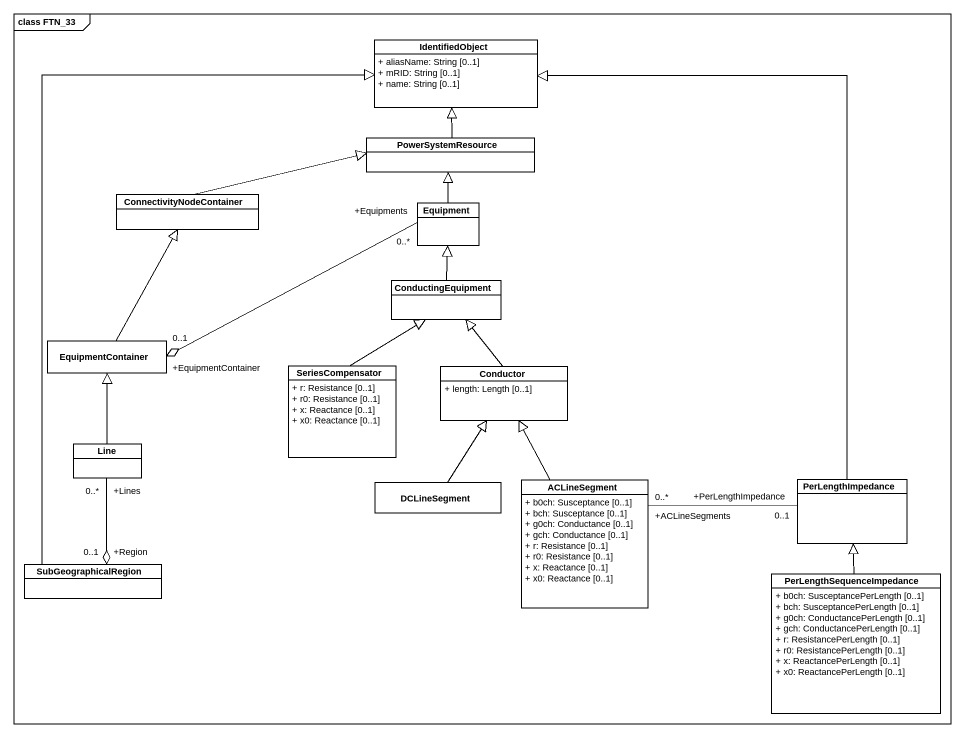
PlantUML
@startuml
mainframe class FTN_33
hide circle
hide empty members
skinparam classAttributeIconSize 0
class IdentifiedObject {
  + aliasName: String [0..1]
  + mRID: String [0..1]
  + name: String [0..1]
}
class PowerSystemResource
class ConnectivityNodeContainer
class Equipment
class ConductingEquipment
class EquipmentContainer
class SeriesCompensator {
  + r: Resistance [0..1]
  + r0: Resistance [0..1]
  + x: Reactance [0..1]
  + x0: Reactance [0..1]
}
class Conductor {
  + length: Length [0..1]
}
class Line
class DCLineSegment
class ACLineSegment {
  + b0ch: Susceptance [0..1]
  + bch: Susceptance [0..1]
  + g0ch: Conductance [0..1]
  + gch: Conductance [0..1]
  + r: Resistance [0..1]
  + r0: Resistance [0..1]
  + x: Reactance [0..1]
  + x0: Reactance [0..1]
}
class PerLengthImpedance
class SubGeographicalRegion
class PerLengthSequenceImpedance {
  + b0ch: SusceptancePerLength [0..1]
  + bch: SusceptancePerLength [0..1]
  + g0ch: ConductancePerLength [0..1]
  + gch: ConductancePerLength [0..1]
  + r: ResistancePerLength [0..1]
  + r0: ResistancePerLength [0..1]
  + x: ReactancePerLength [0..1]
  + x0: ReactancePerLength [0..1]
}
PowerSystemResource -up-|> IdentifiedObject
ConnectivityNodeContainer -right-|> PowerSystemResource
Equipment -up-|> PowerSystemResource
ConductingEquipment -up-|> Equipment
EquipmentContainer -up-|> ConnectivityNodeContainer
EquipmentContainer "+EquipmentContainer\n0..1" o-right- "+Equipments\n0..*" Equipment
SeriesCompensator -up-|> ConductingEquipment
Conductor -up-|> ConductingEquipment
Line -up-|> EquipmentContainer
DCLineSegment -up-|> Conductor
ACLineSegment -up-|> Conductor
PerLengthImpedance -up-|> IdentifiedObject
PerLengthImpedance "+PerLengthImpedance\n0..1" -left- "+ACLineSegments\n0..*" ACLineSegment
SubGeographicalRegion -up-|> IdentifiedObject
SubGeographicalRegion "+Region\n0..1" o-up- "+Lines\n0..*" Line
PerLengthSequenceImpedance -up-|> PerLengthImpedance
@enduml
